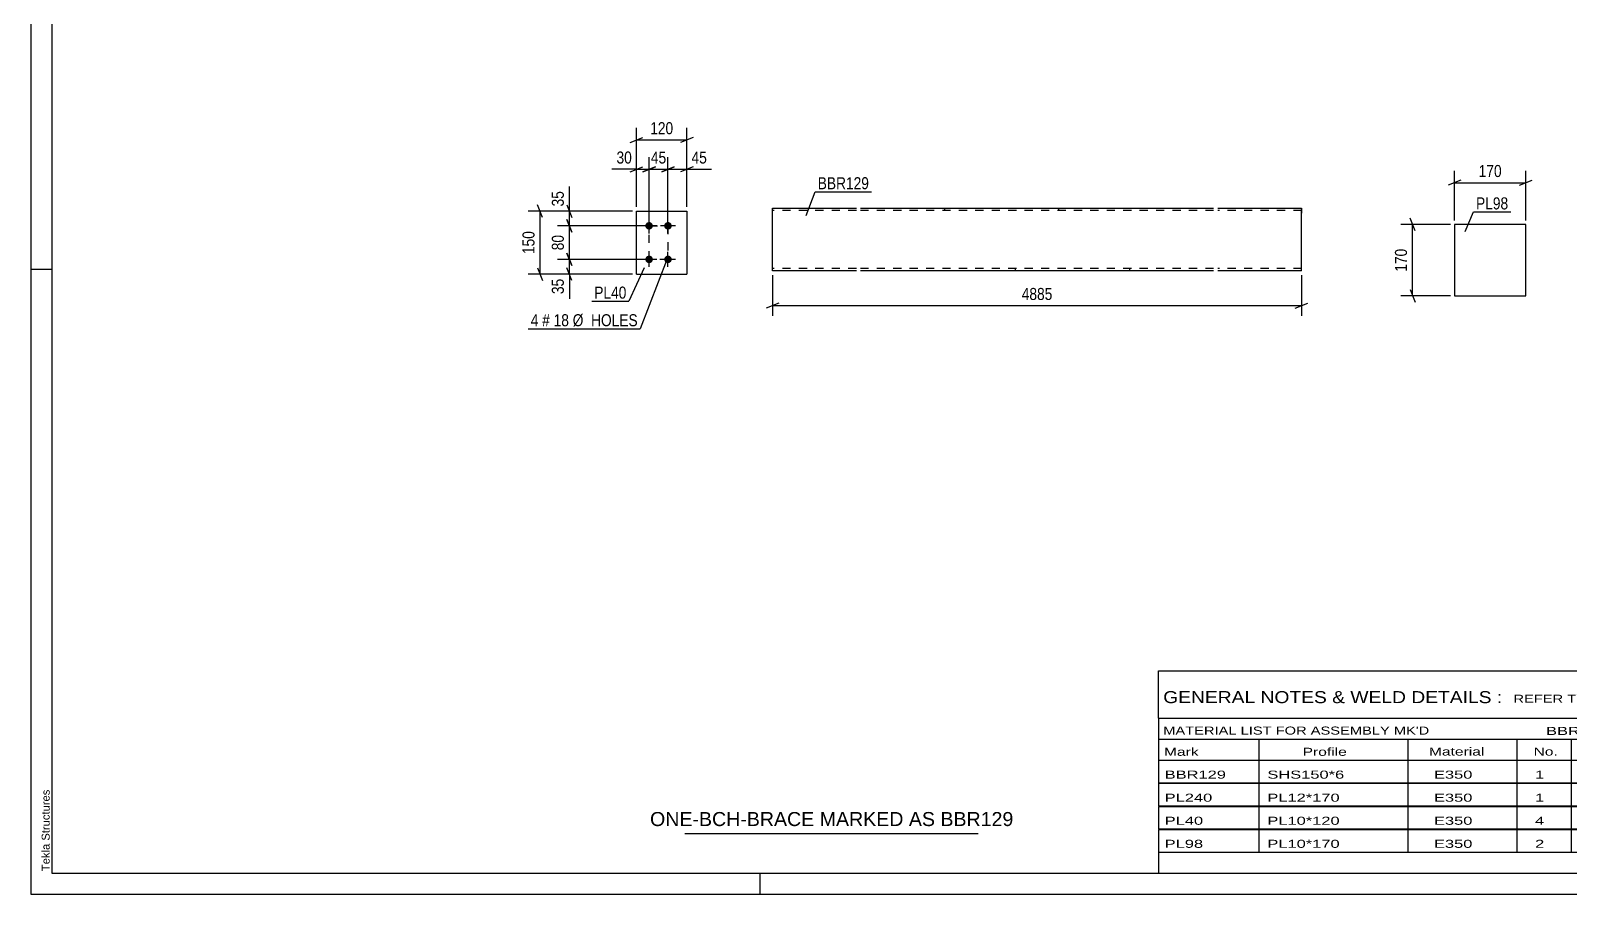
# Model space of a CAD drawing. Header units: millimetres. Extents: x 0 to 594, y 0 to 420.
# Drawn here: x 0 to 367.2, y 0 to 205.9 of the extents above; entities that cross this region are included whole.
import ezdxf

# ---------------------------------------------------------------- set-up
doc = ezdxf.new("R2010")
doc.units = ezdxf.units.MM
doc.linetypes.add('DXK_LINE_DOT2', pattern=[3.9198, 1.9599, -1.9599])
doc.styles.add('Arial', font='ARIAL.TTF', dxfattribs={"height": 0.2})
doc.styles.add('Arial Narrow', font='ARIALN.TTF', dxfattribs={"height": 0.2})

# ---------------------------------------------------------------- blocks, each defined once
blk = doc.blocks.new('Unknown-580610699-1130')
at = {"color": 5, "linetype": 'Continuous'}
for p, q in [((0, 420), (0, 0)), ((5, 415), (5, 5)), ((5, 149), (0, 149)), ((5, 5), (589, 5)), ((174, 0), (174, 5)), ((0, 0), (594, 0))]:
    blk.add_line(p, q, dxfattribs=at)
at = {"color": 174, "linetype": 'Continuous', "style": 'Arial'}
blk.add_text('Tekla Structures', height=1.9102, rotation=90, dxfattribs=at).set_placement((4.5, 5.5))
blk = doc.blocks.new('Part-580610699-2167 - 2161')
at = {"color": 2, "linetype": 'Continuous'}
for p, q in [((144.51, 147.88), (144.51, 162.88)), ((144.51, 162.88), (156.51, 162.88)), ((156.51, 162.88), (156.51, 147.88)), ((144.51, 147.88), (144.51, 147.88)), ((144.51, 147.88), (156.51, 147.88)), ((156.51, 147.88), (156.51, 147.88))]:
    blk.add_line(p, q, dxfattribs=at)
at = {"color": 7, "linetype": 'DXK_LINE_DOT2'}
for p, q in [((144.51, 162.88), (156.51, 162.88)), ((144.51, 147.88), (156.51, 147.88))]:
    blk.add_line(p, q, dxfattribs=at)
blk = doc.blocks.new('Bolt-580610699-2200 - 2161')
at = {"linetype": 'Continuous'}
for points in [[(147.51, 160.28), (147.7, 160.26), (147.87, 160.2), (148.04, 160.11), (148.18, 159.98), (148.29, 159.83), (148.36, 159.66), (148.4, 159.47), (148.4, 159.28), (148.36, 159.1), (148.29, 158.93), (148.18, 158.78), (148.04, 158.65), (147.87, 158.56), (147.7, 158.5), (147.51, 158.48), (147.32, 158.5), (147.14, 158.56), (146.98, 158.65), (146.84, 158.78), (146.73, 158.93), (146.65, 159.1), (146.61, 159.28), (146.61, 159.47), (146.65, 159.66), (146.73, 159.83), (146.84, 159.98), (146.98, 160.11), (147.14, 160.2), (147.32, 160.26)], [(152.01, 160.28), (152.2, 160.26), (152.37, 160.2), (152.54, 160.11), (152.68, 159.98), (152.79, 159.83), (152.86, 159.66), (152.9, 159.47), (152.9, 159.28), (152.86, 159.1), (152.79, 158.93), (152.68, 158.78), (152.54, 158.65), (152.37, 158.56), (152.2, 158.5), (152.01, 158.48), (151.82, 158.5), (151.64, 158.56), (151.48, 158.65), (151.34, 158.78), (151.23, 158.93), (151.15, 159.1), (151.11, 159.28), (151.11, 159.47), (151.15, 159.66), (151.23, 159.83), (151.34, 159.98), (151.48, 160.11), (151.64, 160.2), (151.82, 160.26)], [(147.51, 152.28), (147.7, 152.26), (147.87, 152.2), (148.04, 152.11), (148.18, 151.98), (148.29, 151.83), (148.36, 151.66), (148.4, 151.47), (148.4, 151.28), (148.36, 151.1), (148.29, 150.93), (148.18, 150.78), (148.04, 150.65), (147.87, 150.56), (147.7, 150.5), (147.51, 150.48), (147.32, 150.5), (147.14, 150.56), (146.98, 150.65), (146.84, 150.78), (146.73, 150.93), (146.65, 151.1), (146.61, 151.28), (146.61, 151.47), (146.65, 151.66), (146.73, 151.83), (146.84, 151.98), (146.98, 152.11), (147.14, 152.2), (147.32, 152.26)], [(152.01, 152.28), (152.2, 152.26), (152.37, 152.2), (152.54, 152.11), (152.68, 151.98), (152.79, 151.83), (152.86, 151.66), (152.9, 151.47), (152.9, 151.28), (152.86, 151.1), (152.79, 150.93), (152.68, 150.78), (152.54, 150.65), (152.37, 150.56), (152.2, 150.5), (152.01, 150.48), (151.82, 150.5), (151.64, 150.56), (151.48, 150.65), (151.34, 150.78), (151.23, 150.93), (151.15, 151.1), (151.11, 151.28), (151.11, 151.47), (151.15, 151.66), (151.23, 151.83), (151.34, 151.98), (151.48, 152.11), (151.64, 152.2), (151.82, 152.26)]]:
    blk.add_hatch(color=1, dxfattribs=at).paths.add_polyline_path(points)
at = {"color": 1, "linetype": 'Continuous'}
for p, q in [((149.31, 159.38), (145.71, 159.38)), ((147.51, 157.58), (147.51, 161.18)), ((153.81, 159.38), (150.21, 159.38)), ((152.01, 157.58), (152.01, 161.18)), ((149.31, 151.38), (145.71, 151.38)), ((147.51, 149.58), (147.51, 153.18)), ((153.81, 151.38), (150.21, 151.38)), ((152.01, 149.58), (152.01, 153.18))]:
    blk.add_line(p, q, dxfattribs=at)
blk = doc.blocks.new('Part-580610699-2404 - 2398')
at = {"color": 2, "linetype": 'Continuous'}
for p, q in [((356.65, 159.67), (339.65, 159.67)), ((339.65, 159.67), (339.65, 142.67)), ((356.65, 142.67), (356.65, 159.67)), ((339.65, 142.67), (356.65, 142.67))]:
    blk.add_line(p, q, dxfattribs=at)
blk = doc.blocks.new('Part-580610699-2436 - 2428')
at = {"color": 2, "linetype": 'Continuous'}
for p, q in [((176.95, 148.71), (176.95, 163.62)), ((176.95, 163.62), (196.95, 163.62)), ((197.95, 163.62), (282.16, 163.62)), ((283.16, 163.62), (303.16, 163.62)), ((303.16, 163.62), (303.16, 163.52)), ((303.16, 163.52), (303.16, 162.42)), ((303.16, 148.62), (303.16, 162.42)), ((176.95, 148.62), (176.95, 148.71)), ((196.95, 148.62), (176.95, 148.62)), ((282.16, 148.62), (197.95, 148.62)), ((303.16, 148.62), (283.16, 148.62))]:
    blk.add_line(p, q, dxfattribs=at)
at = {"color": 7, "linetype": 'DXK_LINE_DOT2'}
for p, q in [((196.95, 163.02), (176.95, 163.02)), ((282.16, 163.02), (197.95, 163.02)), ((217.95, 163.62), (217.95, 163.02)), ((245.16, 163.62), (245.16, 163.02)), ((303.16, 163.02), (283.16, 163.02)), ((303.16, 162.42), (303.16, 163.26)), ((176.95, 149.22), (176.95, 149.26)), ((196.95, 149.22), (176.95, 149.22)), ((176.95, 148.62), (176.95, 148.62)), ((282.16, 149.22), (197.95, 149.22)), ((234.95, 148.62), (234.95, 149.22)), ((262.16, 148.62), (262.16, 149.22)), ((303.16, 149.22), (283.16, 149.22)), ((303.16, 149.22), (303.16, 149.26))]:
    blk.add_line(p, q, dxfattribs=at)
blk = doc.blocks.new('Rectangle-580610699-2384 - 2161')
at = {"color": 1, "linetype": 'DXK_LINE_DOT2'}
blk.add_lwpolyline([(147.51, 159.38), (152.01, 159.38), (152.01, 151.38), (147.51, 151.38), (147.51, 159.38)], close=True, dxfattribs=at)
blk = doc.blocks.new('StraightDimension-580610699-2344 - 2161')
at = {"color": 7, "linetype": 'Continuous'}
for p, q in [((146.01, 172.28), (149.01, 173.48)), ((147.51, 160.38), (147.51, 175.73)), ((147.51, 172.88), (152.01, 172.88)), ((153.51, 173.48), (150.51, 172.28)), ((152.01, 160.38), (152.01, 175.73))]:
    blk.add_line(p, q, dxfattribs=at)
at = {"color": 0}
blk.add_wipeout([(152.19, 173.63), (152.19, 177.83), (147.33, 177.83), (147.33, 173.63)], dxfattribs=at)
at = {"color": 3, "style": 'Arial Narrow'}
blk.add_text('45', height=2.863, dxfattribs=at).set_placement((147.93, 174.23))
blk = doc.blocks.new('StraightDimension-580610699-2300 - 2161')
at = {"color": 7, "linetype": 'Continuous'}
for p, q in [((143.51, 162.88), (125.66, 162.88)), ((127.91, 164.38), (129.11, 161.38)), ((128.51, 159.38), (128.51, 162.88)), ((146.51, 159.38), (125.66, 159.38)), ((129.11, 157.88), (127.91, 160.88))]:
    blk.add_line(p, q, dxfattribs=at)
at = {"color": 0}
blk.add_wipeout([(127.76, 168.26), (123.56, 168.26), (123.56, 163.4), (127.76, 163.4)], dxfattribs=at)
at = {"color": 7, "linetype": 'Continuous'}
blk.add_line((128.51, 162.88), (128.51, 168.78), dxfattribs=at)
blk.add_line((128.51, 162.88), (128.51, 168.78), dxfattribs=at)
at = {"color": 3, "style": 'Arial Narrow'}
blk.add_text('35', height=2.863, rotation=90.0002, dxfattribs=at).set_placement((127.16, 164))
blk = doc.blocks.new('StraightDimension-580610699-2277 - 2161')
at = {"color": 7, "linetype": 'Continuous'}
for p, q in [((146.51, 151.38), (125.66, 151.38)), ((127.91, 152.88), (129.11, 149.88)), ((128.51, 147.88), (128.51, 151.38)), ((143.51, 147.88), (125.66, 147.88)), ((129.11, 146.38), (127.91, 149.38))]:
    blk.add_line(p, q, dxfattribs=at)
at = {"color": 0}
blk.add_wipeout([(127.76, 147.35), (123.56, 147.35), (123.56, 142.5), (127.76, 142.5)], dxfattribs=at)
at = {"color": 7, "linetype": 'Continuous'}
blk.add_line((128.51, 147.88), (128.51, 141.97), dxfattribs=at)
blk.add_line((128.51, 147.88), (128.51, 141.97), dxfattribs=at)
at = {"color": 3, "style": 'Arial Narrow'}
blk.add_text('35', height=2.863, rotation=90.0002, dxfattribs=at).set_placement((127.16, 143.1))
blk = doc.blocks.new('StraightDimension-580610699-2290 - 2161')
at = {"color": 7, "linetype": 'Continuous'}
for p, q in [((146.51, 159.38), (125.66, 159.38)), ((127.91, 160.88), (129.11, 157.88)), ((128.51, 151.38), (128.51, 159.38)), ((146.51, 151.38), (125.66, 151.38)), ((129.11, 149.88), (127.91, 152.88))]:
    blk.add_line(p, q, dxfattribs=at)
at = {"color": 0}
blk.add_wipeout([(127.76, 157.81), (123.56, 157.81), (123.56, 152.95), (127.76, 152.95)], dxfattribs=at)
at = {"color": 3, "style": 'Arial Narrow'}
blk.add_text('80', height=2.863, rotation=90.0002, dxfattribs=at).set_placement((127.16, 153.55))
blk = doc.blocks.new('StraightDimension-580610699-2314 - 2161')
at = {"color": 7, "linetype": 'Continuous'}
for p, q in [((143.51, 162.88), (118.66, 162.88)), ((122.11, 161.38), (120.91, 164.38)), ((121.51, 147.88), (121.51, 162.88)), ((143.51, 147.88), (118.66, 147.88)), ((120.91, 149.38), (122.11, 146.38))]:
    blk.add_line(p, q, dxfattribs=at)
at = {"color": 0}
blk.add_wipeout([(120.76, 158.72), (116.56, 158.72), (116.56, 152.04), (120.76, 152.04)], dxfattribs=at)
at = {"color": 3, "style": 'Arial Narrow'}
blk.add_text('150', height=2.863, rotation=90.0002, dxfattribs=at).set_placement((120.16, 152.64))
blk = doc.blocks.new('StraightDimension-580610699-2331 - 2161')
at = {"color": 7, "linetype": 'Continuous'}
for p, q in [((143.01, 172.28), (146.01, 173.48)), ((144.51, 163.88), (144.51, 175.73)), ((144.51, 172.88), (147.51, 172.88)), ((149.01, 173.48), (146.01, 172.28)), ((147.51, 160.38), (147.51, 175.73))]:
    blk.add_line(p, q, dxfattribs=at)
at = {"color": 0}
blk.add_wipeout([(143.98, 173.63), (143.98, 177.83), (139.13, 177.83), (139.13, 173.63)], dxfattribs=at)
at = {"color": 7, "linetype": 'Continuous'}
blk.add_line((144.51, 172.88), (138.6, 172.88), dxfattribs=at)
blk.add_line((144.51, 172.88), (138.6, 172.88), dxfattribs=at)
at = {"color": 3, "style": 'Arial Narrow'}
blk.add_text('30', height=2.863, dxfattribs=at).set_placement((139.73, 174.23))
blk = doc.blocks.new('StraightDimension-580610699-2354 - 2161')
at = {"color": 7, "linetype": 'Continuous'}
for p, q in [((150.51, 172.28), (153.51, 173.48)), ((152.01, 160.38), (152.01, 175.73)), ((152.01, 172.88), (156.51, 172.88)), ((158.01, 173.48), (155.01, 172.28)), ((156.51, 163.88), (156.51, 175.73))]:
    blk.add_line(p, q, dxfattribs=at)
at = {"color": 0}
blk.add_wipeout([(161.89, 173.63), (161.89, 177.83), (157.03, 177.83), (157.03, 173.63)], dxfattribs=at)
at = {"color": 7, "linetype": 'Continuous'}
blk.add_line((156.51, 172.88), (162.41, 172.88), dxfattribs=at)
blk.add_line((156.51, 172.88), (162.41, 172.88), dxfattribs=at)
at = {"color": 3, "style": 'Arial Narrow'}
blk.add_text('45', height=2.863, dxfattribs=at).set_placement((157.63, 174.23))
blk = doc.blocks.new('StraightDimension-580610699-2368 - 2161')
at = {"color": 7, "linetype": 'Continuous'}
for p, q in [((143.01, 179.28), (146.01, 180.48)), ((144.51, 163.88), (144.51, 182.73)), ((158.01, 180.48), (155.01, 179.28)), ((156.51, 163.88), (156.51, 182.73)), ((144.51, 179.88), (156.51, 179.88))]:
    blk.add_line(p, q, dxfattribs=at)
at = {"color": 0}
blk.add_wipeout([(153.85, 180.63), (153.85, 184.83), (147.17, 184.83), (147.17, 180.63)], dxfattribs=at)
at = {"color": 3, "style": 'Arial Narrow'}
blk.add_text('120', height=2.863, dxfattribs=at).set_placement((147.77, 181.23))
blk = doc.blocks.new('StraightDimension-580610699-2406 - 2398')
at = {"color": 7, "linetype": 'Continuous'}
for p, q in [((341.15, 170.27), (338.15, 169.07)), ((339.65, 160.67), (339.65, 172.52)), ((339.65, 169.67), (356.65, 169.67)), ((355.15, 169.07), (358.15, 170.27)), ((356.65, 160.67), (356.65, 172.52))]:
    blk.add_line(p, q, dxfattribs=at)
at = {"color": 0}
blk.add_wipeout([(351.49, 170.42), (351.49, 174.62), (344.81, 174.62), (344.81, 170.42)], dxfattribs=at)
at = {"color": 3, "style": 'Arial Narrow'}
blk.add_text('170', height=2.863, dxfattribs=at).set_placement((345.41, 171.02))
blk = doc.blocks.new('StraightDimension-580610699-2417 - 2398')
at = {"color": 7, "linetype": 'Continuous'}
for p, q in [((338.65, 159.67), (326.8, 159.67)), ((330.25, 158.17), (329.05, 161.17)), ((329.65, 142.67), (329.65, 159.67)), ((329.05, 144.17), (330.25, 141.17)), ((338.65, 142.67), (326.8, 142.67))]:
    blk.add_line(p, q, dxfattribs=at)
at = {"color": 0}
blk.add_wipeout([(328.9, 154.51), (324.7, 154.51), (324.7, 147.83), (328.9, 147.83)], dxfattribs=at)
at = {"color": 3, "style": 'Arial Narrow'}
blk.add_text('170', height=2.863, rotation=90.0002, dxfattribs=at).set_placement((328.3, 148.43))
blk = doc.blocks.new('StraightDimension-580610699-2441 - 2428')
at = {"color": 7, "linetype": 'Continuous'}
for p, q in [((176.95, 147.62), (176.95, 137.95)), ((303.16, 147.62), (303.16, 137.95)), ((178.45, 140.95), (175.45, 139.75)), ((176.95, 140.35), (303.16, 140.35)), ((301.66, 139.75), (304.66, 140.95))]:
    blk.add_line(p, q, dxfattribs=at)
at = {"color": 0}
blk.add_wipeout([(244.31, 141.1), (244.31, 145.3), (235.8, 145.3), (235.8, 141.1)], dxfattribs=at)
at = {"color": 3, "style": 'Arial Narrow'}
blk.add_text('4885', height=2.863, dxfattribs=at).set_placement((236.4, 141.7))
blk = doc.blocks.new('Unknown-580610699-4499')
at = {"color": 7, "linetype": 'Continuous'}
for p, q in [((269, 53.25), (429, 53.25)), ((269, 42), (269, 53.25)), ((429, 53.25), (429, 42)), ((269, 42), (429, 42)), ((269, 42), (269, 37)), ((429, 42), (429, 37)), ((269, 37), (429, 37)), ((269, 37), (269, 32)), ((293, 37), (293, 32)), ((328.5, 37), (328.5, 32)), ((354.5, 37), (354.5, 32)), ((367.5, 37), (367.5, 32)), ((385, 37), (385, 32)), ((407, 37), (407, 32)), ((429, 37), (429, 32)), ((269, 32), (429, 32)), ((269, 31.95), (269, 26.55)), ((269, 31.95), (429, 31.95)), ((293, 32), (293, 26.5)), ((328.5, 32), (328.5, 26.5)), ((354.5, 32), (354.5, 26.5)), ((367.5, 32), (367.5, 26.5)), ((385, 32), (385, 26.5)), ((407, 32), (407, 26.5)), ((429, 31.95), (429, 26.55)), ((269, 26.55), (429, 26.55)), ((269, 26.45), (269, 21.05)), ((269, 26.45), (429, 26.45)), ((293, 26.5), (293, 21)), ((328.5, 26.5), (328.5, 21)), ((354.5, 26.5), (354.5, 21)), ((367.5, 26.5), (367.5, 21)), ((385, 26.5), (385, 21)), ((407, 26.5), (407, 21)), ((429, 26.45), (429, 21.05)), ((269, 21.05), (429, 21.05)), ((269, 20.95), (269, 15.55)), ((269, 20.95), (429, 20.95)), ((293, 21), (293, 15.5)), ((328.5, 21), (328.5, 15.5)), ((354.5, 21), (354.5, 15.5)), ((367.5, 21), (367.5, 15.5)), ((385, 21), (385, 15.5)), ((407, 21), (407, 15.5)), ((429, 20.95), (429, 15.55)), ((269, 15.55), (429, 15.55)), ((269, 15.45), (269, 10.05)), ((269, 15.45), (429, 15.45)), ((293, 15.5), (293, 10)), ((328.5, 15.5), (328.5, 10)), ((354.5, 15.5), (354.5, 10)), ((367.5, 15.5), (367.5, 10)), ((385, 15.5), (385, 10)), ((407, 15.5), (407, 10)), ((429, 15.45), (429, 10.05)), ((269, 10.05), (429, 10.05)), ((269, 10), (429, 10)), ((269, 10), (269, 5)), ((385, 10), (385, 5)), ((407, 10), (407, 5)), ((429, 10), (429, 5)), ((269, 5), (429, 5))]:
    blk.add_line(p, q, dxfattribs=at)
at = {"color": 7, "style": 'Arial Narrow'}
for s, height, width, p in [('GENERAL NOTES & WELD DETAILS :', 2.8633, 1.4, (270.15, 45.56)), ('REFER TYP DRAWING TYP-01', 1.9089, 1.6, (353.7, 45.66)), ("MATERIAL LIST FOR ASSEMBLY MK'D", 1.9089, 1.6, (270.15, 38.06)), ('BBR129', 1.909, 1.794707, (361.48, 37.97)), ('1', 1.91, 1.794707, (391.08, 38.06)), ('No. Required', 1.9089, 1.6, (400.41, 38.06)), ('Mark', 1.909, 1.7, (270.34, 33)), ('Profile', 1.909, 1.7, (303.41, 33)), ('Material', 1.909, 1.7, (333.54, 33.06)), ('No.', 1.909, 1.7, (358.5, 33.06)), ('Length', 1.909, 1.7, (369, 33.06)), ('Area', 1.909, 1.7, (391.5, 33.06)), ('Weight', 1.909, 1.7, (411, 33.06))]:
    blk.add_text(s, height=height, dxfattribs=dict(at, width=width)).set_placement(p)
at = {"color": 7, "linetype": 'Continuous', "style": 'Arial Narrow'}
for s, height, width, p in [('BBR129', 1.909, 1.794707, (270.5, 27.56)), ('SHS150*6', 1.909, 1.794707, (295, 27.56)), ('E350', 1.909, 1.794707, (334.74, 27.56)), ('1', 1.91, 1.794707, (358.86, 27.56)), ('4885', 1.909, 1.794707, (371.58, 27.56)), ('2.9', 1.909, 1.794707, (395.32, 27.56)), ('132.2', 1.909, 1.794707, (411.96, 27.56)), ('PL240', 1.909, 1.794707, (270.5, 22.06)), ('PL12*170', 1.909, 1.794707, (295, 22.06)), ('E350', 1.909, 1.794707, (334.74, 22.06)), ('1', 1.91, 1.794707, (358.86, 22.06)), ('691', 1.909, 1.794707, (373.77, 22.06)), ('0.3', 1.909, 1.794707, (395.32, 22.06)), ('11.1', 1.909, 1.794707, (414.14, 22.06)), ('PL40', 1.909, 1.794707, (270.5, 16.56)), ('PL10*120', 1.909, 1.794707, (295, 16.56)), ('E350', 1.909, 1.794707, (334.74, 16.56)), ('4', 1.91, 1.794707, (358.86, 16.56)), ('150', 1.909, 1.794707, (373.77, 16.56)), ('0.0', 1.909, 1.794707, (395.32, 16.56)), ('5.7', 1.909, 1.794707, (416.33, 16.56)), ('PL98', 1.909, 1.794707, (270.5, 11.06)), ('PL10*170', 1.909, 1.794707, (295, 11.06)), ('E350', 1.909, 1.794707, (334.74, 11.06)), ('2', 1.91, 1.794707, (358.86, 11.06)), ('170', 1.909, 1.794707, (373.77, 11.06)), ('0.1', 1.909, 1.794707, (395.32, 11.06)), ('4.5', 1.909, 1.794707, (416.33, 11.06)), ('Total', 1.909, 1.7, (371.33, 6.5)), ('3.5', 1.909, 1.794707, (394.83, 6.5)), ('153.4', 1.909, 1.794707, (411.96, 6.5))]:
    blk.add_text(s, height=height, dxfattribs=dict(at, width=width)).set_placement(p)
blk = doc.blocks.new('Unknown-580610699-4500')
at = {"color": 7, "linetype": 'Continuous'}
blk.add_line((156, 14.5), (226, 14.5), dxfattribs=at)
at = {"color": 7, "style": 'Arial'}
blk.add_text('ONE-BCH-BRACE MARKED AS BBR129', height=3.3428, dxfattribs=at).set_placement((147.73, 16.25))
blk = doc.blocks.new('Mark-580610699-2163 - 2161')
at = {"color": 0}
blk.add_wipeout([(142.1, 142.02), (142.1, 145.02), (134.42, 145.02), (134.42, 142.02)], dxfattribs=at)
blk.add_wipeout([(142.1, 142.02), (142.1, 145.02), (134.42, 145.02), (134.42, 142.02)], dxfattribs=at)
at = {"color": 30, "linetype": 'Continuous'}
for p in [(146.35, 149.38), (133.82, 141.42)]:
    blk.add_line(p, (142.7, 141.42), dxfattribs=at)
at = {"color": 3, "style": 'Arial Narrow'}
blk.add_text('PL40', height=2.863, dxfattribs=at).set_placement((134.42, 142.02))
blk = doc.blocks.new('Mark-580610699-2196 - 2161')
at = {"color": 0}
blk.add_wipeout([(121.1, 135.44), (121.1, 138.44), (119.27, 138.44), (119.27, 135.44)], dxfattribs=at)
blk.add_wipeout([(121.1, 135.44), (121.1, 138.44), (119.27, 138.44), (119.27, 135.44)], dxfattribs=at)
blk.add_wipeout([(123.83, 135.44), (123.83, 138.44), (122, 138.44), (122, 135.44)], dxfattribs=at)
blk.add_wipeout([(123.83, 135.44), (123.83, 138.44), (122, 138.44), (122, 135.44)], dxfattribs=at)
at = {"color": 3, "style": 'Arial Narrow'}
blk.add_text('4', height=2.86, dxfattribs=at).set_placement((119.27, 135.44))
at = {"color": 0}
blk.add_wipeout([(128.38, 135.44), (128.38, 138.44), (124.73, 138.44), (124.73, 135.44)], dxfattribs=at)
blk.add_wipeout([(128.38, 135.44), (128.38, 138.44), (124.73, 138.44), (124.73, 135.44)], dxfattribs=at)
at = {"color": 3, "style": 'Arial Narrow'}
blk.add_text('#', height=2.86, dxfattribs=at).set_placement((122, 135.44))
at = {"color": 0}
blk.add_wipeout([(144.81, 135.44), (144.81, 138.44), (129.28, 138.44), (129.28, 135.44)], dxfattribs=at)
blk.add_wipeout([(144.81, 135.44), (144.81, 138.44), (129.28, 138.44), (129.28, 135.44)], dxfattribs=at)
at = {"color": 7, "linetype": 'Continuous'}
for p in [(151.84, 151.47), (118.67, 134.84)]:
    blk.add_line(p, (145.41, 134.84), dxfattribs=at)
at = {"color": 3, "style": 'Arial Narrow'}
for s, p in [('18', (124.73, 135.44)), ('Ø  HOLES', (129.28, 135.44))]:
    blk.add_text(s, height=2.863, dxfattribs=at).set_placement(p)
blk = doc.blocks.new('Mark-580610699-2400 - 2398')
at = {"color": 0}
blk.add_wipeout([(352.46, 163.3), (352.46, 166.3), (344.78, 166.3), (344.78, 163.3)], dxfattribs=at)
blk.add_wipeout([(352.46, 163.3), (352.46, 166.3), (344.78, 166.3), (344.78, 163.3)], dxfattribs=at)
at = {"color": 30, "linetype": 'Continuous'}
for p, q in [((342.22, 158.01), (344.18, 162.7)), ((344.18, 162.7), (353.06, 162.7))]:
    blk.add_line(p, q, dxfattribs=at)
at = {"color": 3, "style": 'Arial Narrow'}
blk.add_text('PL98', height=2.863, dxfattribs=at).set_placement((344.78, 163.3))
blk = doc.blocks.new('Mark-580610699-2432 - 2428')
at = {"color": 0}
blk.add_wipeout([(199.97, 168.11), (199.97, 171.11), (187.73, 171.11), (187.73, 168.11)], dxfattribs=at)
blk.add_wipeout([(199.97, 168.11), (199.97, 171.11), (187.73, 171.11), (187.73, 168.11)], dxfattribs=at)
at = {"color": 30, "linetype": 'Continuous'}
for p, q in [((185, 161.86), (187.13, 167.51)), ((187.13, 167.51), (200.57, 167.51))]:
    blk.add_line(p, q, dxfattribs=at)
at = {"color": 3, "style": 'Arial Narrow'}
blk.add_text('BBR129', height=2.863, dxfattribs=at).set_placement((187.73, 168.11))

msp = doc.modelspace()

# ---------------------------------------------------------------- block references
for name in ['Unknown-580610699-1130', 'Part-580610699-2167 - 2161', 'Part-580610699-2436 - 2428', 'Bolt-580610699-2200 - 2161', 'Rectangle-580610699-2384 - 2161', 'Part-580610699-2404 - 2398', 'Unknown-580610699-4499', 'Unknown-580610699-4500']:
    msp.add_blockref(name, (0, 0))

# ---------------------------------------------------------------- next in the draw order: block references
for name in ['StraightDimension-580610699-2344 - 2161', 'StraightDimension-580610699-2406 - 2398', 'Mark-580610699-2432 - 2428', 'StraightDimension-580610699-2277 - 2161', 'StraightDimension-580610699-2441 - 2428']:
    msp.add_blockref(name, (0, 0))

# ---------------------------------------------------------------- next in the draw order: block references
for name in ['StraightDimension-580610699-2300 - 2161', 'Mark-580610699-2400 - 2398', 'StraightDimension-580610699-2417 - 2398']:
    msp.add_blockref(name, (0, 0))

# ---------------------------------------------------------------- next in the draw order: block references
msp.add_blockref('StraightDimension-580610699-2290 - 2161', (0, 0))

# ---------------------------------------------------------------- next in the draw order: block references
msp.add_blockref('StraightDimension-580610699-2314 - 2161', (0, 0))

# ---------------------------------------------------------------- next in the draw order: block references
for name in ['StraightDimension-580610699-2331 - 2161', 'Mark-580610699-2163 - 2161']:
    msp.add_blockref(name, (0, 0))

# ---------------------------------------------------------------- next in the draw order: block references
for name in ['StraightDimension-580610699-2354 - 2161', 'Mark-580610699-2196 - 2161']:
    msp.add_blockref(name, (0, 0))

# ---------------------------------------------------------------- next in the draw order: block references
msp.add_blockref('StraightDimension-580610699-2368 - 2161', (0, 0))

doc.saveas('drawing.dxf')
